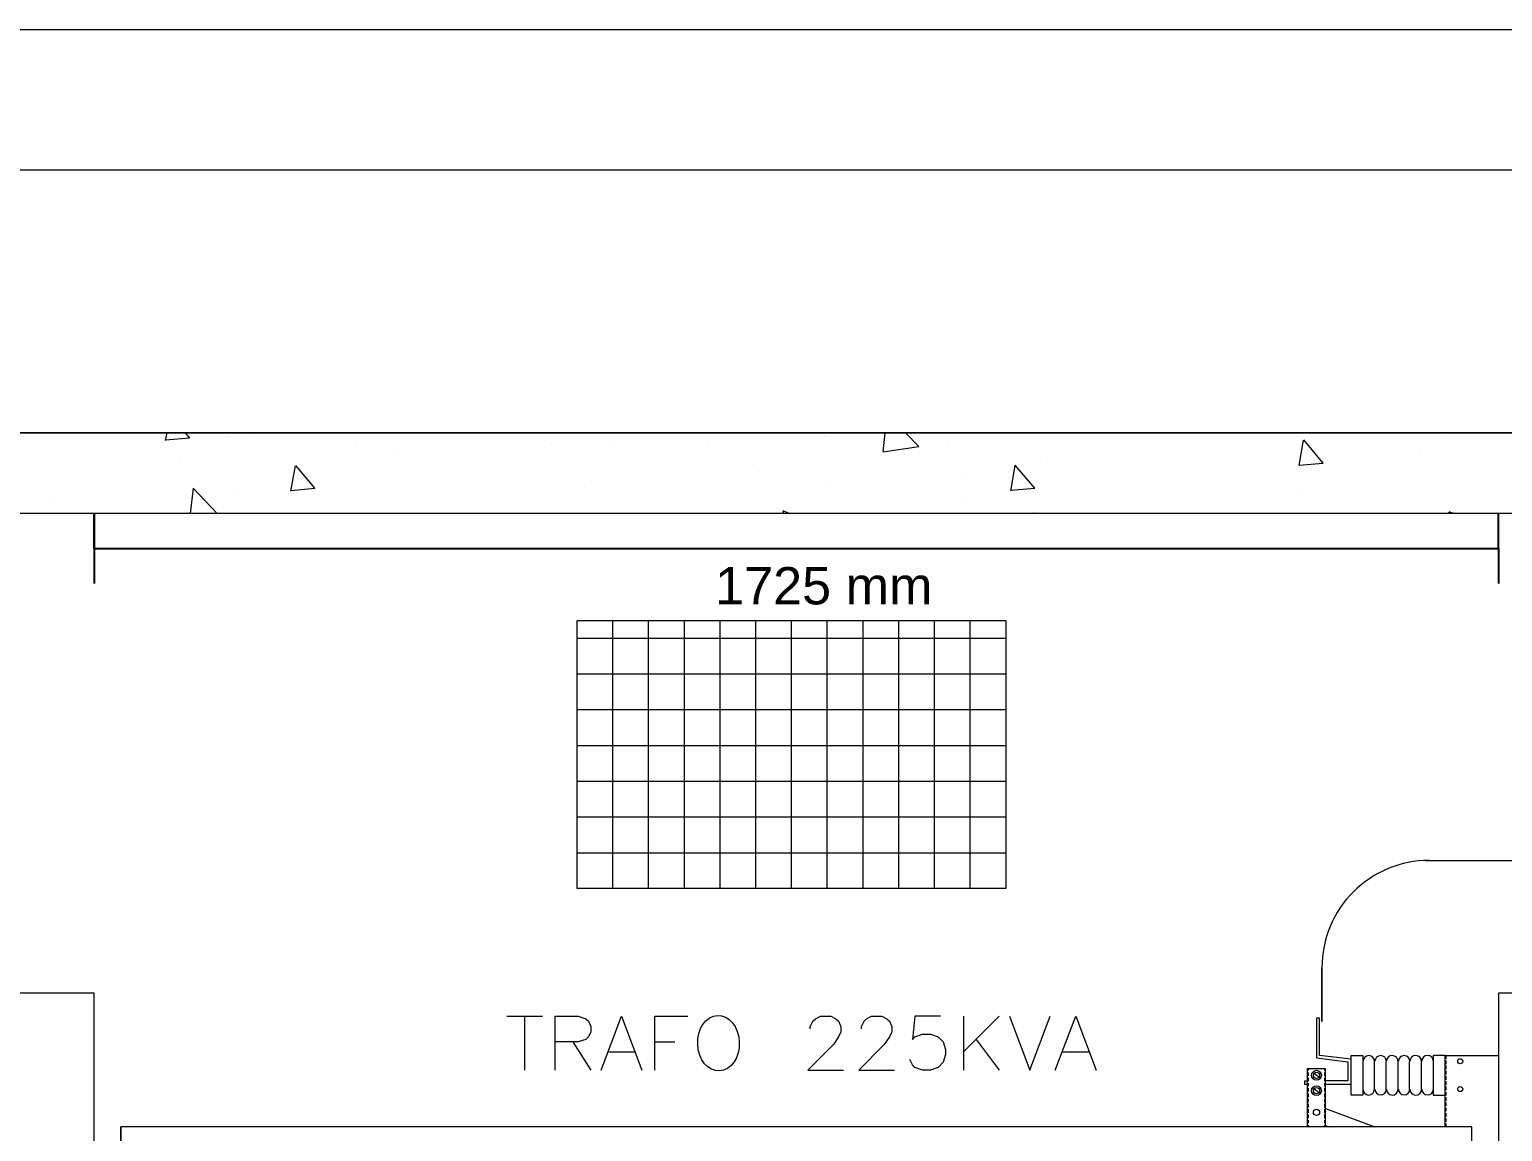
# Model space of a CAD drawing. Header units: inches. Extents: x 5 to 1823, y 18 to 726.
# Drawn here: x 1142.8 to 1247.7, y 533.5 to 611.9 of the extents above; entities that cross this region are included whole.
import ezdxf

# ---------------------------------------------------------------- set-up
doc = ezdxf.new("R2010")
doc.units = ezdxf.units.IN
doc.header["$MEASUREMENT"] = 0
doc.layers.add('PDF_0', color=7, linetype='Continuous')
doc.layers.add('PDF_EL0001', color=1, linetype='Continuous')
doc.layers.add('PDF_Layer 1', color=30, linetype='Continuous', true_color=0xff7f00)
doc.layers.add('PDF_TUB-ELETRICA', color=7, linetype='Continuous', true_color=0x7fbfff)
doc.styles.get("Standard").update_dxf_attribs({"font": 'arial.ttf'})

msp = doc.modelspace()

# ---------------------------------------------------------------- linework, layer by layer
at = {"layer": 'PDF_0'}
for p, q in [((1147.43, 574.98), (1147.43, 577.48)), ((1147.43, 577.48), (1147.43, 572.48)), ((1247.42, 574.98), (1247.42, 577.48)), ((1147.43, 574.98), (1247.42, 574.98)), ((1247.42, 574.98), (1247.42, 572.48))]:
    msp.add_line(p, q, dxfattribs=at)
at = {"layer": 'PDF_0', "lineweight": 5}
for points in [[(1212.35, 550.79), (1181.82, 550.79), (1181.82, 569.86), (1212.35, 569.86)], [(1236.92, 538.9), (1237.77, 538.9), (1237.77, 536.08), (1236.92, 536.08)], [(1149.33, 533.82), (1149.33, 528.86)]]:
    msp.add_lwpolyline(points, close=True, dxfattribs=at)
for points in [[(1184.36, 550.79), (1184.36, 569.86)], [(1186.9, 550.79), (1186.9, 569.86)], [(1189.47, 550.79), (1189.47, 569.86)], [(1192.01, 550.79), (1192.01, 569.86)], [(1194.55, 550.79), (1194.55, 569.86)], [(1197.09, 550.79), (1197.09, 569.86)], [(1199.63, 550.79), (1199.63, 569.86)], [(1202.19, 550.79), (1202.19, 569.86)], [(1204.73, 550.79), (1204.73, 569.86)], [(1207.27, 550.79), (1207.27, 569.86)], [(1209.81, 550.79), (1209.81, 569.86)], [(1181.82, 568.59), (1212.35, 568.59)], [(1181.82, 566.05), (1212.35, 566.05)], [(1181.82, 563.51), (1212.35, 563.51)], [(1181.82, 560.95), (1212.35, 560.95)], [(1181.82, 558.41), (1212.35, 558.41)], [(1181.82, 555.87), (1212.35, 555.87)], [(1181.82, 553.33), (1212.35, 553.33)], [(1176.81, 541.69), (1179.35, 541.69)], [(1178.08, 541.69), (1178.08, 537.86)], [(1180.26, 537.86), (1180.26, 541.69), (1181.89, 541.69), (1182.44, 541.5), (1182.63, 541.33), (1182.8, 540.95), (1182.8, 540.59), (1182.63, 540.23), (1182.44, 540.04), (1181.89, 539.87), (1180.26, 539.87)], [(1183.54, 537.86), (1184.98, 541.69), (1186.44, 537.86)], [(1187.35, 537.86), (1187.35, 541.69), (1189.7, 541.69)], [(1198.42, 540.78), (1198.42, 540.95), (1198.61, 541.33), (1198.8, 541.5), (1199.16, 541.69), (1199.88, 541.69), (1200.24, 541.5), (1200.43, 541.33), (1200.6, 540.95), (1200.6, 540.59), (1200.43, 540.23), (1200.07, 539.68), (1198.25, 537.86), (1200.79, 537.86)], [(1202.06, 540.78), (1202.06, 540.95), (1202.25, 541.33), (1202.42, 541.5), (1202.78, 541.69), (1203.52, 541.69), (1203.88, 541.5), (1204.07, 541.33), (1204.24, 540.95), (1204.24, 540.59), (1204.07, 540.23), (1203.69, 539.68), (1201.89, 537.86), (1204.43, 537.86)], [(1207.69, 541.69), (1205.87, 541.69), (1205.7, 540.04), (1205.87, 540.23), (1206.42, 540.42), (1206.97, 540.42), (1207.52, 540.23), (1207.88, 539.87), (1208.05, 539.32), (1208.05, 538.96), (1207.88, 538.41), (1207.52, 538.05), (1206.97, 537.86), (1206.42, 537.86), (1205.87, 538.05), (1205.7, 538.24), (1205.51, 538.6)], [(1209.32, 541.69), (1209.32, 537.86)], [(1211.88, 541.69), (1209.32, 539.15)], [(1212.6, 541.69), (1214.06, 537.86), (1215.5, 541.69)], [(1215.86, 537.86), (1217.32, 541.69), (1218.78, 537.86)], [(1236.92, 538.64), (1234.68, 538.9), (1234.68, 541.56), (1234.45, 541.56), (1234.45, 538.73), (1236.69, 538.45), (1236.69, 537.08), (1235.1, 537.08)], [(1181.53, 539.87), (1182.8, 537.86)], [(1184.07, 539.15), (1185.89, 539.15)], [(1187.35, 539.87), (1188.79, 539.87)], [(1210.23, 540.04), (1211.88, 537.86)], [(1216.41, 539.15), (1218.23, 539.15)], [(1239.42, 536.48), (1239.42, 538.47)], [(1241.09, 536.48), (1241.09, 538.47)], [(1243.61, 533.82), (1243.61, 538.9), (1242.76, 538.9), (1242.76, 536.08), (1243.61, 536.08), (1243.61, 538.9), (1247.42, 538.9)], [(1243.7, 538.66), (1243.7, 538.9)], [(1243.7, 538.28), (1243.7, 538.54)], [(1243.7, 537.92), (1243.7, 538.18)], [(1233.79, 536.82), (1233.64, 536.82), (1233.64, 537.08), (1233.79, 537.08)], [(1235.1, 533.82), (1235.1, 537.95), (1233.79, 537.95), (1233.79, 533.82)], [(1233.87, 537.95), (1233.87, 537.82)], [(1233.87, 537.69), (1233.87, 537.44)], [(1233.87, 537.31), (1233.87, 537.06)], [(1235.02, 537.95), (1235.02, 537.82)], [(1235.02, 537.69), (1235.02, 537.44)], [(1235.02, 537.31), (1235.02, 537.06)], [(1243.7, 537.54), (1243.7, 537.8)], [(1243.7, 537.16), (1243.7, 537.42)], [(1243.7, 536.8), (1243.7, 537.04)], [(1233.87, 536.93), (1233.87, 536.7)], [(1233.87, 536.57), (1233.87, 536.32)], [(1233.87, 536.19), (1233.87, 535.93)], [(1235.02, 536.93), (1235.02, 536.7)], [(1235.02, 536.57), (1235.02, 536.32)], [(1235.02, 536.19), (1235.02, 535.93)], [(1236.92, 536.82), (1235.1, 536.82)], [(1243.7, 536.42), (1243.7, 536.68)], [(1243.7, 536.04), (1243.7, 536.29)], [(1243.7, 535.66), (1243.7, 535.91)], [(1233.87, 535.81), (1233.87, 535.57)], [(1233.87, 535.45), (1233.87, 535.19)], [(1233.87, 535.07), (1233.87, 534.81)], [(1235.02, 535.81), (1235.02, 535.57)], [(1235.02, 535.45), (1235.02, 535.19)], [(1235.02, 535.07), (1235.02, 534.81)], [(1235.1, 535.13), (1238.62, 533.82)], [(1243.7, 535.3), (1243.7, 535.55)], [(1243.7, 534.92), (1243.7, 535.17)], [(1224.39, 533.82), (1149.33, 533.82)], [(1245.52, 532.27), (1245.52, 533.82), (1216.6, 533.82)], [(1233.87, 534.69), (1233.87, 534.43)], [(1233.87, 534.3), (1233.87, 534.07)], [(1233.87, 533.94), (1233.87, 533.82)], [(1235.02, 534.69), (1235.02, 534.43)], [(1235.02, 534.3), (1235.02, 534.07)], [(1235.02, 533.94), (1235.02, 533.82)], [(1235.1, 533.92), (1235.38, 533.82)], [(1243.7, 534.54), (1243.7, 534.79)], [(1243.7, 534.18), (1243.7, 534.41)], [(1243.7, 533.82), (1243.7, 534.05)]]:
    msp.add_lwpolyline(points, dxfattribs=at)
for points in [[(1237.77, 536.5, 0.999999), (1238.59, 536.48), (1238.59, 538.47, 0.999999), (1237.77, 538.48)], [(1238.62, 536.5, 0.999999), (1239.44, 536.5, 0.999999), (1240.27, 536.48), (1240.27, 538.47, 0.999999), (1239.44, 538.48, 0.999999), (1238.62, 538.48)], [(1240.29, 536.5, 0.999999), (1241.11, 536.5, 0.999999), (1241.94, 536.48), (1241.94, 538.47, 0.999999), (1241.11, 538.48, 0.999999), (1240.29, 538.48)]]:
    msp.add_lwpolyline(points, format="xyb", dxfattribs=at)
for centre, radius in [((1244.7, 538.48), 0.18), ((1234.46, 537.49), 0.349), ((1234.46, 537.49), 0.222), ((1234.46, 536.39), 0.349), ((1234.46, 536.39), 0.222), ((1244.7, 536.5), 0.18), ((1234.46, 534.84), 0.222)]:
    msp.add_circle(centre, radius, dxfattribs=at)
for centre, start, end in [((1242.37, 538.48), 0.0001, 179.9999), ((1242.37, 536.5), 180.0001, 359.9999)]:
    msp.add_arc(centre, 0.413, start, end, dxfattribs=at)
msp.add_ellipse((1191.89, 539.77), major_axis=(-0.04, 1.98), ratio=0.748353, start_param=0.220995244103852, end_param=6.504180551283437, dxfattribs=at)
at = {"layer": 'PDF_0', "transparency": 33554559}
for points in [[(1247.38, 525.92), (1247.46, 525.92), (1247.38, 538.9)], [(1247.46, 525.92), (1247.38, 538.9), (1247.46, 538.9)], [(1234.3, 537.67), (1234.23, 537.59), (1234.66, 537.42)], [(1234.23, 537.59), (1234.66, 537.42), (1234.61, 537.33)], [(1234.3, 536.57), (1234.23, 536.48), (1234.66, 536.29)], [(1234.23, 536.48), (1234.66, 536.29), (1234.61, 536.23)]]:
    msp.add_solid(points, dxfattribs=at)
at = {"layer": 'PDF_EL0001', "lineweight": 5}
for points in [[(1277.67, 583.22), (1110.6, 583.22), (1164.4, 583.22)], [(1131.43, 583.22), (1224.39, 583.22), (1120.33, 583.22), (1139.43, 583.22)], [(1383.67, 583.22), (1216.6, 583.22), (1270.39, 583.22)], [(1237.41, 583.22), (1330.39, 583.22), (1226.34, 583.22), (1245.41, 583.22)], [(1219.42, 577.48), (1110.6, 577.48)], [(1224.39, 577.48), (1135.43, 577.48)], [(1325.42, 577.48), (1216.6, 577.48)], [(1245.41, 577.48), (1226.34, 577.48)], [(1330.39, 577.48), (1241.41, 577.48)], [(1147.43, 457.49), (1147.43, 543.34), (1141.42, 543.34), (1141.42, 457.49), (1110.6, 457.49)], [(1253.41, 457.49), (1253.41, 543.34), (1247.42, 543.34), (1247.42, 457.49), (1216.6, 457.49)]]:
    msp.add_lwpolyline(points, dxfattribs=at)
at = {"layer": 'PDF_Layer 1', "lineweight": 5}
msp.add_lwpolyline([(981.86, 611.92), (1822.84, 611.92), (1822.84, 17.96), (981.86, 17.96)], close=True, dxfattribs=at)
at = {"layer": 'PDF_Layer 1', "color": 7, "lineweight": 5}
msp.add_lwpolyline([(1006.86, 27.95), (1006.86, 601.93), (1812.85, 601.93), (1812.85, 27.95)], close=True, dxfattribs=at)
msp.add_lwpolyline([(1006.86, 27.95), (1006.86, 601.93), (1812.85, 601.93), (1812.85, 27.95)], close=True, dxfattribs=at)
at = {"layer": 'PDF_TUB-ELETRICA', "lineweight": 5}
for points in [[(1153.93, 583.22), (1154.24, 582.84), (1152.53, 582.69)], [(1152.53, 582.67), (1152.64, 583.22)], [(1158.48, 583.12), (1158.48, 583.12)], [(1203.61, 581.87), (1206.15, 582.25), (1205.21, 583.22)], [(1203.61, 581.85), (1203.75, 583.22)], [(1157.02, 582.92), (1157.02, 582.92)], [(1166.14, 582.61), (1166.14, 582.61)], [(1180.03, 582.48), (1180.03, 582.48)], [(1184.13, 582.31), (1184.13, 582.31)], [(1191.14, 582.52), (1191.14, 582.52)], [(1199.41, 582.97), (1199.41, 582.97)], [(1208.16, 582.29), (1208.16, 582.29)], [(1233.22, 580.91), (1234.93, 581.06), (1233.56, 582.71)], [(1233.22, 580.89), (1233.53, 582.69)], [(1243.46, 582.95), (1243.46, 582.95)], [(1153.59, 581.02), (1153.59, 581.02)], [(1168.85, 581.68), (1168.85, 581.68)], [(1215.33, 581.36), (1215.33, 581.36)], [(1241.9, 581.61), (1241.9, 581.61)], [(1161.78, 580.89), (1163.16, 579.24), (1161.44, 579.09)], [(1161.44, 579.07), (1161.78, 580.87)], [(1194.72, 580.47), (1194.72, 580.47)], [(1209.21, 580.15), (1209.21, 580.15)], [(1212.69, 579.14), (1214.4, 579.28), (1213.02, 580.91)], [(1212.69, 579.09), (1213.02, 580.89)], [(1156.19, 577.48), (1154.48, 579.28), (1154.27, 577.48)], [(1157.72, 579.09), (1157.72, 579.09)], [(1182.84, 579.75), (1182.84, 579.75)], [(1199.8, 579.41), (1199.8, 579.41)], [(1233.41, 578.97), (1233.41, 578.97)], [(1144.59, 578.35), (1144.59, 578.35)], [(1209.57, 578.33), (1209.57, 578.33)], [(1196.92, 577.48), (1196.49, 577.65)], [(1196.54, 577.48), (1196.49, 577.63)], [(1214.25, 577.57), (1214.25, 577.57)], [(1244.18, 577.48), (1243.91, 577.59)], [(1243.93, 577.48), (1243.91, 577.57)], [(1244.25, 577.55), (1244.25, 577.55)], [(1339.92, 552.76), (1255.21, 552.76), (1242.23, 552.76)], [(1234.85, 545.14), (1234.85, 541.31), (1234.85, 545.14)]]:
    msp.add_lwpolyline(points, dxfattribs=at)
msp.add_arc((1242.48, 545.15), 7.63, 89.9999, 180.0001, dxfattribs=at)

# ---------------------------------------------------------------- texts
at = {"layer": 'PDF_0', "insert": (1191.65, 573.66), "char_height": 2.657, "attachment_point": 1}
msp.add_mtext_dynamic_manual_height_columns('1725 mm', width=276.5005, gutter_width=13.28, heights=[0], dxfattribs=at)

doc.saveas('drawing.dxf')
